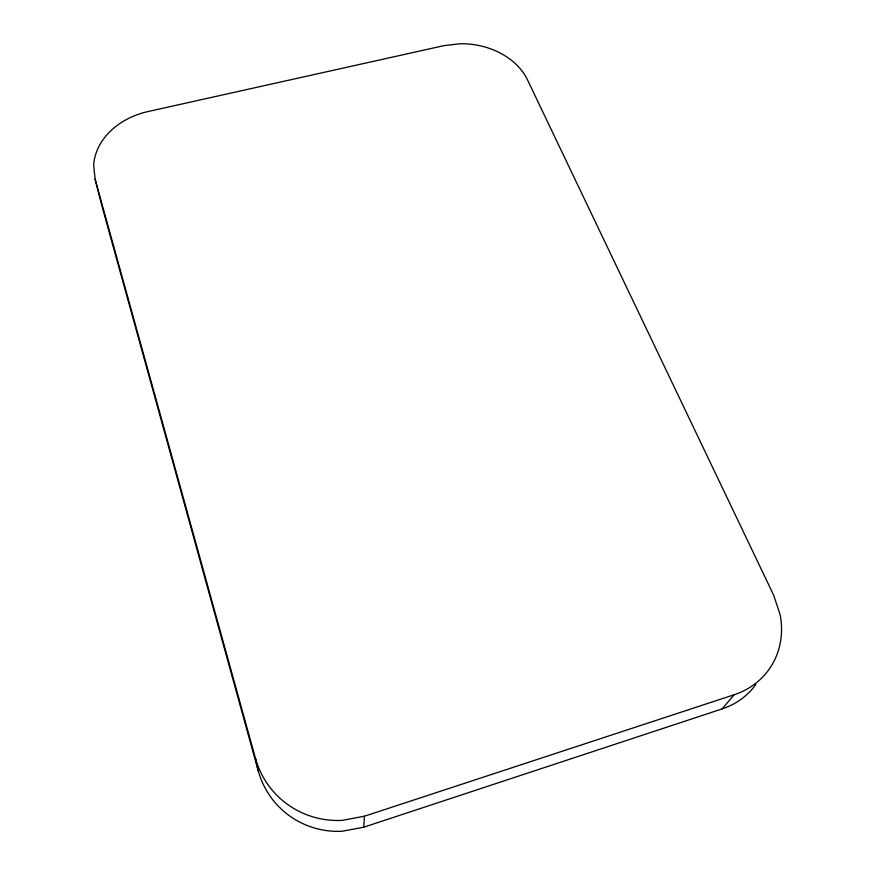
<?xml version="1.0" encoding="UTF-8"?>
<svg xmlns="http://www.w3.org/2000/svg" width="875" height="875" viewBox="0 0 875 875"><rect width="100%" height="100%" fill="white"/><g stroke="black" fill="none" stroke-linecap="round" stroke-linejoin="round"><path stroke-width="1.31" d="M363.738 827.203L364.438 816.222L734.103 694.772A84.875 74.998 35.3 0 0 780.117 614.611L773.664 595.186L527.527 79.92A66.806 51.537 6.1 0 0 460.206 43.75L443.942 45.642L148.148 111.519A70.459 55.431 -6.3 0 0 93.669 165.091L95.112 179.222L101.511 204.4L258.267 770.93A84.295 83.147 -44.6 0 0 342.136 831.25L363.738 827.203L722.083 708.925A82.338 73.194 36.3 0 0 755.792 684.556M722.083 708.925L734.103 694.772M364.438 816.222L342.103 820.389A86.866 85.63 -35.1 0 1 255.467 758.286L95.112 179.222M255.467 758.286L258.267 770.93"/></g></svg>
